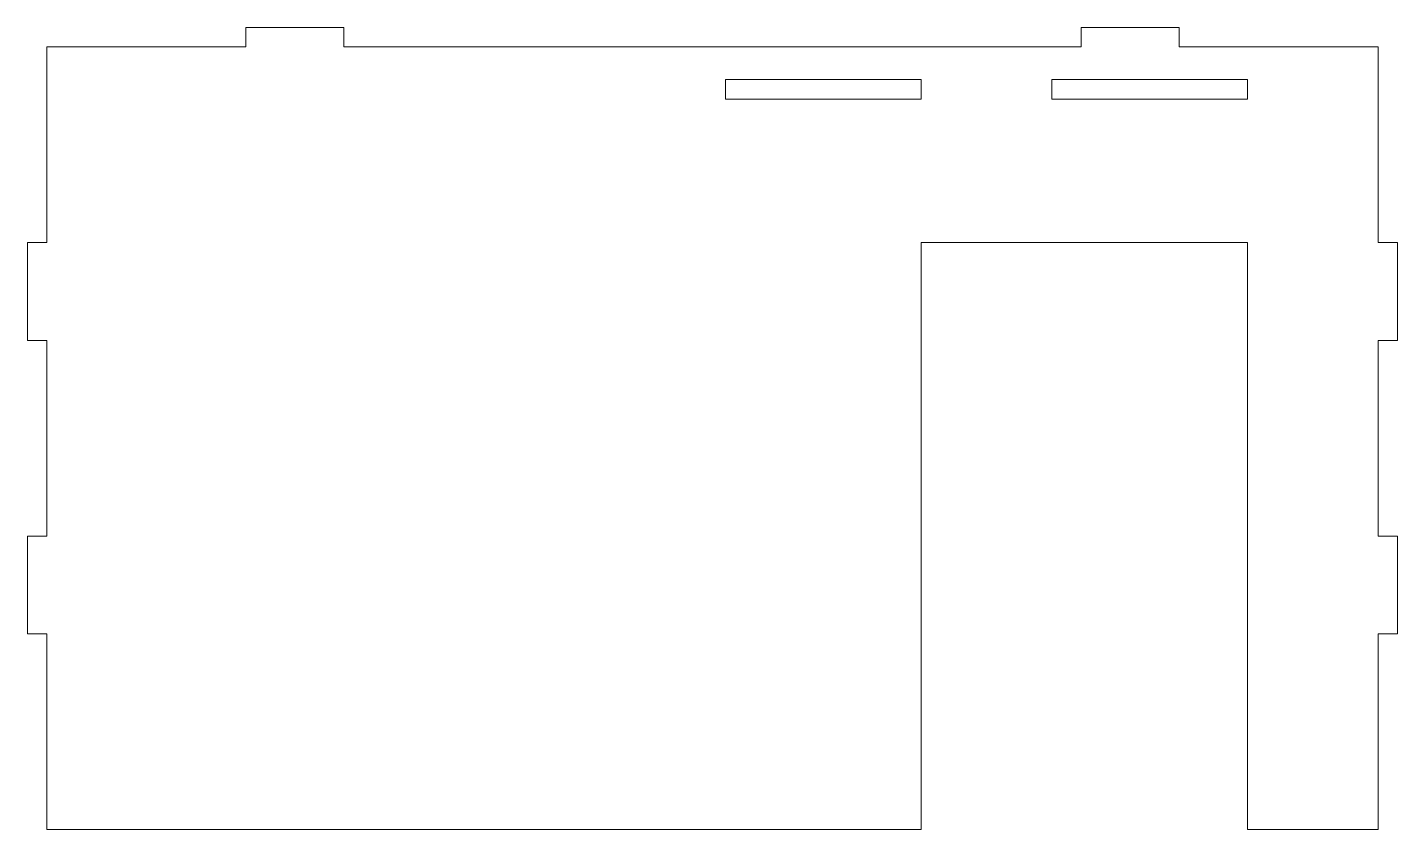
# Model space of a CAD drawing. Header units: millimetres. Extents: x -104 to 106, y 0 to 123.
import ezdxf

# ---------------------------------------------------------------- set-up
doc = ezdxf.new("R2010")
doc.units = ezdxf.units.MM

msp = doc.modelspace()

# ---------------------------------------------------------------- linework, layer by layer
at = {"color": 7, "linetype": 'Continuous', "lineweight": 15}
for p, q in [((-70, 123), (-55, 123)), ((-70, 123), (-70, 120)), ((-55, 123), (-55, 120)), ((58, 123), (73, 123)), ((58, 123), (58, 120)), ((73, 123), (73, 120)), ((-100.5, 120), (-100.5, 90)), ((-70, 120), (-100.5, 120)), ((58, 120), (-55, 120)), ((103.5, 120), (73, 120)), ((103.5, 90), (103.5, 120)), ((3.5, 115), (3.5, 112)), ((33.5, 115), (3.5, 115)), ((33.5, 112), (33.5, 115)), ((53.5, 115), (53.5, 112)), ((83.5, 115), (53.5, 115)), ((83.5, 112), (83.5, 115)), ((3.5, 112), (33.5, 112)), ((53.5, 112), (83.5, 112)), ((-103.5, 90), (-100.5, 90)), ((-103.5, 75), (-103.5, 90)), ((33.5, 0), (33.5, 90)), ((33.5, 90), (83.5, 90)), ((83.5, 90), (83.5, 0)), ((106.5, 90), (103.5, 90)), ((106.5, 90), (106.5, 75)), ((-103.5, 75), (-100.5, 75)), ((-100.5, 75), (-100.5, 45)), ((103.5, 45), (103.5, 75)), ((106.5, 75), (103.5, 75)), ((-103.5, 45), (-100.5, 45)), ((-103.5, 30), (-103.5, 45)), ((106.5, 45), (103.5, 45)), ((106.5, 45), (106.5, 30)), ((-103.5, 30), (-100.5, 30)), ((-100.5, 30), (-100.5, 0)), ((103.5, 0), (103.5, 30)), ((106.5, 30), (103.5, 30)), ((-100.5, 0), (33.5, 0)), ((83.5, 0), (103.5, 0))]:
    msp.add_line(p, q, dxfattribs=at)

doc.saveas('drawing.dxf')
